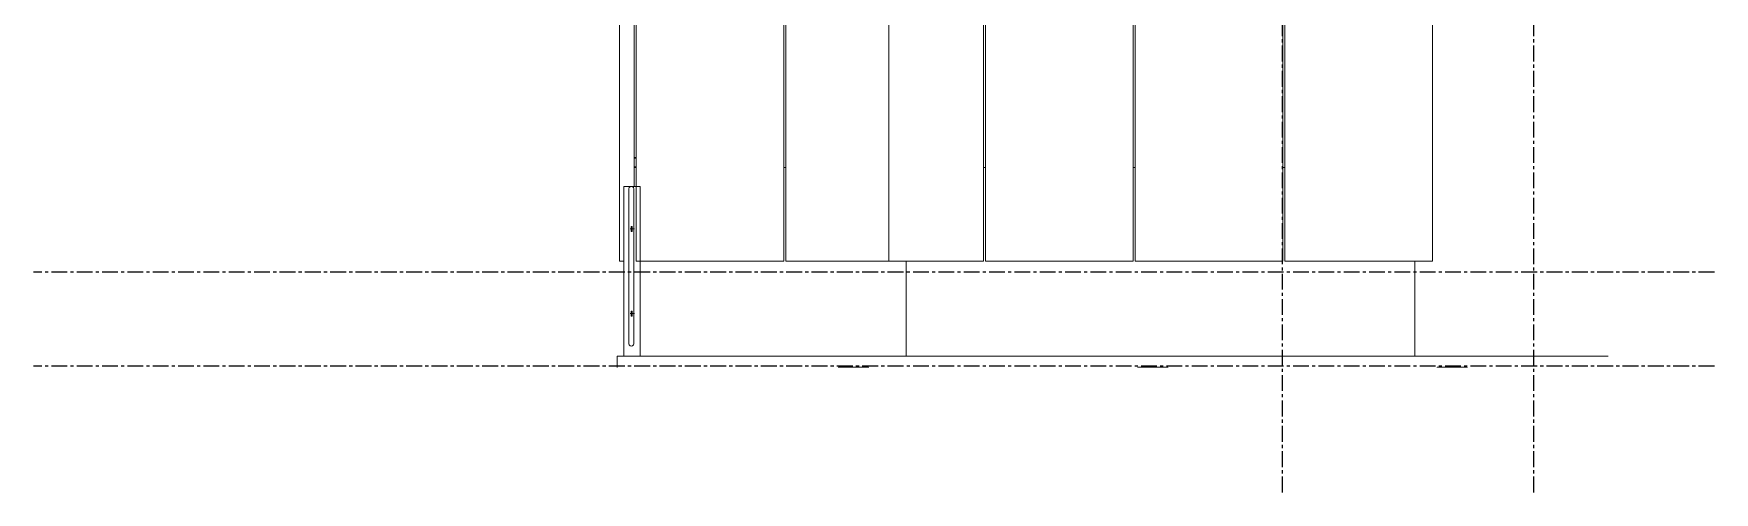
# Model space of a CAD drawing. Header units: millimetres. Extents: x 3774 to 718460, y -768339 to 192544.
# Drawn here: x 471637 to 488485, y -644265 to -639668 of the extents above; entities that cross this region are included whole.
import ezdxf

# ---------------------------------------------------------------- set-up
doc = ezdxf.new("R2010")
doc.units = ezdxf.units.MM
for name, pattern in [('CENTER', [50.8, 31.75, -6.35, 6.35, -6.35]), ('XKITLINE00', [0]), ('XKITLINE02', [4, 2, -2])]:
    doc.linetypes.add(name, pattern=pattern)
doc.layers.add('000 - EXISTING_PRECAST_MAIN_COLOR_2', color=7, linetype='Continuous')
doc.layers.add('Bolt', color=7, linetype='Continuous', lineweight=0)
doc.layers.add('Part', color=7, linetype='Continuous', lineweight=0)

# ---------------------------------------------------------------- blocks, each defined once
blk = doc.blocks.new('*A24035285')
at = {"layer": 'Part', "color": 7, "linetype": 'XKITLINE00', "lineweight": 0}
for p, q in [((2744.362323, -164.233163), (2664.889006, -164.233163)), ((2664.889006, -164.233163), (2664.889006, -165.159743))]:
    blk.add_line(p, q, dxfattribs=at)
blk = doc.blocks.new('*A24045286')
at = {"layer": 'Part', "color": 7, "linetype": 'XKITLINE00', "lineweight": 0}
for p, q in [((2678.272874, -149.113163), (2678.432874, -149.113163)), ((2694.272525, -149.113163), (2694.432525, -149.113163)), ((2706.272525, -149.113163), (2706.432525, -149.113163)), ((2718.272525, -149.113163), (2718.432525, -149.113163)), ((2688.072522, -164.233163), (2688.072522, -156.63316)), ((2728.872553, -164.233163), (2728.872553, -156.63316))]:
    blk.add_line(p, q, dxfattribs=at)
blk = doc.blocks.new('*A24685350')
at = {"layer": 'Part', "color": 7, "linetype": 'XKITLINE00', "lineweight": 0}
for p, q in [((2709.056525, -165.113163), (2706.656525, -165.113163)), ((2706.656525, -165.113163), (2706.656525, -165.159743)), ((2709.056525, -165.159743), (2709.056525, -165.113163))]:
    blk.add_line(p, q, dxfattribs=at)
blk = doc.blocks.new('*A24695351')
at = {"layer": 'Part', "color": 7, "linetype": 'XKITLINE00', "lineweight": 0}
for p, q in [((2685.056525, -165.113163), (2682.656525, -165.113163)), ((2682.656525, -165.113163), (2682.656525, -165.159743)), ((2685.056525, -165.159743), (2685.056525, -165.113163))]:
    blk.add_line(p, q, dxfattribs=at)
blk = doc.blocks.new('*A24705352')
at = {"layer": 'Part', "color": 7, "linetype": 'XKITLINE00', "lineweight": 0}
blk.add_line((2686.672445, -156.63316), (2686.672445, -132.79316), dxfattribs=at)
blk = doc.blocks.new('*A24715353')
at = {"layer": 'Part', "color": 7, "linetype": 'XKITLINE00', "lineweight": 0}
for p, q in [((2665.86945, -150.730363), (2665.843406, -150.827563)), ((2665.843406, -150.827563), (2665.843406, -163.061387)), ((2665.86945, -150.730363), (2665.940606, -150.659208)), ((2665.940606, -150.659208), (2666.037806, -150.633163)), ((2666.037806, -150.633163), (2666.135006, -150.659208)), ((2666.135006, -150.659208), (2666.206161, -150.730363)), ((2666.206161, -150.730363), (2666.232206, -150.827563)), ((2666.232206, -150.827563), (2666.232206, -162.935963)), ((2665.843406, -163.061387), (2665.843406, -163.238763)), ((2666.232206, -162.935963), (2666.232206, -163.238763)), ((2665.86945, -163.335963), (2665.843406, -163.238763)), ((2665.940606, -163.407119), (2665.86945, -163.335963)), ((2666.037806, -163.433163), (2665.940606, -163.407119)), ((2666.135006, -163.407119), (2666.037806, -163.433163)), ((2666.206161, -163.335963), (2666.135006, -163.407119)), ((2666.232206, -163.238763), (2666.206161, -163.335963))]:
    blk.add_line(p, q, dxfattribs=at)
blk = doc.blocks.new('*A24725354')
at = {"layer": 'Part', "color": 7, "linetype": 'XKITLINE00', "lineweight": 0}
for p, q in [((2666.062227, -160.633163), (2666.062305, -160.633163)), ((2666.062227, -161.033163), (2666.062305, -161.033163)), ((2666.062305, -161.033163), (2666.062305, -160.633163)), ((2666.062305, -160.633163), (2666.110305, -160.633163)), ((2666.110305, -161.033163), (2666.062305, -161.033163)), ((2666.110227, -160.633163), (2666.110305, -160.633163)), ((2666.110227, -161.033163), (2666.110305, -161.033163)), ((2666.110305, -160.633163), (2666.110305, -161.033163))]:
    blk.add_line(p, q, dxfattribs=at)
blk = doc.blocks.new('*A24735355')
at = {"layer": 'Part', "color": 7, "linetype": 'XKITLINE00', "lineweight": 0}
for p, q in [((2666.013773, -160.633163), (2666.013773, -161.033163)), ((2666.013773, -160.633163), (2666.061773, -160.633163)), ((2666.013773, -161.033163), (2666.061773, -161.033163)), ((2666.061773, -161.033163), (2666.061773, -160.633163))]:
    blk.add_line(p, q, dxfattribs=at)
blk = doc.blocks.new('*A24745356')
at = {"layer": 'Part', "color": 7, "linetype": 'XKITLINE00', "lineweight": 0}
for p, q in [((2666.062227, -153.833163), (2666.062305, -153.833163)), ((2666.062227, -154.233163), (2666.062305, -154.233163)), ((2666.062305, -154.233163), (2666.062305, -153.833163)), ((2666.062305, -153.833163), (2666.110305, -153.833163)), ((2666.110305, -154.233163), (2666.062305, -154.233163)), ((2666.110227, -153.833163), (2666.110305, -153.833163)), ((2666.110227, -154.233163), (2666.110305, -154.233163)), ((2666.110305, -153.833163), (2666.110305, -154.233163))]:
    blk.add_line(p, q, dxfattribs=at)
blk = doc.blocks.new('*A24755357')
at = {"layer": 'Part', "color": 7, "linetype": 'XKITLINE00', "lineweight": 0}
for p, q in [((2666.013773, -153.833163), (2666.013773, -154.233163)), ((2666.013773, -153.833163), (2666.061773, -153.833163)), ((2666.013773, -154.233163), (2666.061773, -154.233163)), ((2666.061773, -154.233163), (2666.061773, -153.833163))]:
    blk.add_line(p, q, dxfattribs=at)
blk = doc.blocks.new('*A24785360')
at = {"layer": 'Part', "color": 7, "linetype": 'XKITLINE00', "lineweight": 0}
for p, q in [((2666.272874, -132.793163), (2665.072627, -132.793163)), ((2665.072874, -132.793163), (2665.072874, -156.633163)), ((2666.272874, -150.633163), (2666.272874, -132.793163)), ((2665.072627, -156.633163), (2665.428155, -156.633163))]:
    blk.add_line(p, q, dxfattribs=at)
blk = doc.blocks.new('*A24795361')
at = {"layer": 'Part', "color": 7, "linetype": 'XKITLINE00', "lineweight": 0}
for p, q in [((2665.428155, -164.233163), (2665.428155, -150.633163)), ((2665.428155, -150.633163), (2666.749755, -150.633163)), ((2666.749755, -164.233163), (2666.749755, -150.633163))]:
    blk.add_line(p, q, dxfattribs=at)
blk = doc.blocks.new('*A24805362')
at = {"layer": 'Part', "color": 7, "linetype": 'XKITLINE00', "lineweight": 0}
for p, q in [((2666.272874, -148.313163), (2666.432874, -148.313163)), ((2666.272874, -148.373163), (2666.432874, -148.373163)), ((2666.272874, -149.053163), (2666.432874, -149.053163)), ((2666.272874, -149.113163), (2666.432874, -149.113163))]:
    blk.add_line(p, q, dxfattribs=at)
blk = doc.blocks.new('*A24965378')
at = {"layer": 'Bolt', "color": 7, "linetype": 'XKITLINE02', "lineweight": 0}
for p, q in [((2665.950413, -154.033163), (2666.293773, -154.033163)), ((2666.013773, -153.977163), (2666.061773, -153.977163)), ((2666.013773, -154.089163), (2666.061773, -154.089163)), ((2666.062926, -153.977163), (2666.110926, -153.977163)), ((2666.062926, -154.089163), (2666.110926, -154.089163))]:
    blk.add_line(p, q, dxfattribs=at)
blk = doc.blocks.new('*A24975379')
at = {"layer": 'Bolt', "color": 7, "linetype": 'XKITLINE02', "lineweight": 0}
for p, q in [((2665.950413, -160.833163), (2666.293773, -160.833163)), ((2666.013773, -160.777163), (2666.061773, -160.777163)), ((2666.013773, -160.889163), (2666.061773, -160.889163)), ((2666.064939, -160.777163), (2666.112939, -160.777163)), ((2666.064939, -160.889163), (2666.112939, -160.889163))]:
    blk.add_line(p, q, dxfattribs=at)
blk = doc.blocks.new('*A26125494')
at = {"layer": 'Part', "color": 7, "linetype": 'XKITLINE00', "lineweight": 0}
for p, q in [((2733.056525, -165.113163), (2730.656525, -165.113163)), ((2730.656525, -165.113163), (2730.656525, -165.159743)), ((2733.056525, -165.159743), (2733.056525, -165.113163))]:
    blk.add_line(p, q, dxfattribs=at)
blk = doc.blocks.new('A$Cdfe5f517')
at = {"layer": '000 - EXISTING_PRECAST_MAIN_COLOR_2', "color": 7, "linetype": 'XKITLINE00', "lineweight": 0}
for p, q in [((-4500, 15840), (-5275, 15840)), ((-5275, 15840), (-5275, 12000)), ((-4500, 15840), (-4500, 12000)), ((-3000, 15840), (-4480, 15840)), ((-4480, 15840), (-4480, 12000)), ((-3000, 15840), (-3000, 12000)), ((-1500, 15840), (-2980, 15840)), ((-2980, 15840), (-2980, 12000)), ((-1500, 15840), (-1500, 12000)), ((0, 15840), (-1480, 15840)), ((-1480, 15840), (-1480, 12000)), ((0, 15840), (0, 12000)), ((-4500, 11980), (-5450, 11980)), ((-5450, 11980), (-5450, 9000)), ((-4500, 12000), (-5275, 12000)), ((-4500, 11980), (-4500, 9000)), ((-3000, 12000), (-4480, 12000)), ((-3000, 11980), (-4480, 11980)), ((-4480, 11980), (-4480, 9000)), ((-3000, 11980), (-3000, 9000)), ((-1500, 12000), (-2980, 12000)), ((-1500, 11980), (-2980, 11980)), ((-2980, 11980), (-2980, 9000)), ((-1500, 11980), (-1500, 9000)), ((0, 12000), (-1480, 12000)), ((0, 11980), (-1480, 11980)), ((-1480, 11980), (-1480, 9000)), ((0, 11980), (0, 9000)), ((-4500, 9000), (-5450, 9000)), ((-4500, 8980), (-5450, 8980)), ((-5450, 8980), (-5450, 6000)), ((-4500, 8980), (-4500, 6000)), ((-3000, 9000), (-4480, 9000)), ((-3000, 8980), (-4480, 8980)), ((-4480, 8980), (-4480, 6000)), ((-3000, 8980), (-3000, 6000)), ((-1500, 9000), (-2980, 9000)), ((-1500, 8980), (-2980, 8980)), ((-2980, 8980), (-2980, 6000)), ((-1500, 8980), (-1500, 6000)), ((0, 9000), (-1480, 9000)), ((0, 8980), (-1480, 8980)), ((-1480, 8980), (-1480, 6000)), ((0, 8980), (0, 6000)), ((-4500, 6000), (-5450, 6000)), ((-4500, 5980), (-5450, 5980)), ((-5450, 5980), (-5450, 3000)), ((-4500, 5980), (-4500, 3000)), ((-3000, 6000), (-4480, 6000)), ((-3000, 5980), (-4480, 5980)), ((-4480, 5980), (-4480, 3000)), ((-3000, 5980), (-3000, 3000)), ((-1500, 6000), (-2980, 6000)), ((-1500, 5980), (-2980, 5980)), ((-2980, 5980), (-2980, 3000)), ((-1500, 5980), (-1500, 3000)), ((0, 6000), (-1480, 6000)), ((0, 5980), (-1480, 5980)), ((-1480, 5980), (-1480, 3000)), ((0, 5980), (0, 3000)), ((-6499.956375, 2980), (-7979.956375, 2980)), ((-7979.956375, 2980), (-7979.956375, 0)), ((-6499.956375, 2980), (-6499.956375, 0)), ((-5450.010125, 2980), (-6479.956375, 2980)), ((-6479.956375, 2980), (-6479.956375, 0)), ((-4500, 3000), (-5450, 3000)), ((-4500, 2980), (-5450, 2980)), ((-5450, 2980), (-5450, 0)), ((-4500, 2980), (-4500, 0)), ((-3000, 3000), (-4480, 3000)), ((-3000, 2980), (-4480, 2980)), ((-4480, 2980), (-4480, 0)), ((-3000, 2980), (-3000, 0)), ((-1500, 3000), (-2980, 3000)), ((-1500, 2980), (-2980, 2980)), ((-2980, 2980), (-2980, 0)), ((-1500, 2980), (-1500, 0)), ((0, 3000), (-1480, 3000)), ((0, 2980), (-1480, 2980)), ((-1480, 2980), (-1480, 0)), ((0, 2980), (0, 0)), ((-6499.956375, 0), (-7979.956375, 0)), ((-6479.956375, 0), (-5450.010125, 0)), ((-4500, 0), (-5450, 0)), ((-3000, 0), (-4480, 0)), ((-1500, 0), (-2980, 0)), ((0, 0), (-1480, 0))]:
    blk.add_line(p, q, dxfattribs=at)
blk = doc.blocks.new('W-1-PP19-SE-ENT3_20260407-153318_PP19_ENT3_SE_ELE2')
at = {"color": 7}
blk.add_blockref('A$Cdfe5f517', (1502, 102560.000375), dxfattribs=at)
at = {"color": 7, "lineweight": 0, "xscale": 125, "yscale": 125, "zscale": 125}
for name in ['*A24785360', '*A24705352', '*A24805362', '*A24045286', '*A24795361', '*A24715353', '*A24965378', '*A24755357', '*A24745356', '*A24975379', '*A24735355', '*A24725354', '*A24035285', '*A24695351', '*A24685350', '*A26125494']:
    blk.add_blockref(name, (-339782.065625, 122139.145375), dxfattribs=at)

msp = doc.modelspace()

# ---------------------------------------------------------------- linework, layer by layer
at = {"color": 7, "linetype": 'CENTER', "ltscale": 5}
for points in [[(484156.234, -644265.331), (484156.234, -622042.556)], [(486673.234, -644265.331), (486673.234, -622042.556)], [(488484.513, -642059.508), (471637.092, -642059.508)], [(488484.513, -642999.508), (471637.092, -642999.508)]]:
    msp.add_lwpolyline(points, dxfattribs=at)

# ---------------------------------------------------------------- block references
at = {"color": 7}
msp.add_blockref('W-1-PP19-SE-ENT3_20260407-153318_PP19_ENT3_SE_ELE2', (484156.234, -744509.508), dxfattribs=at)

doc.saveas('drawing.dxf')
